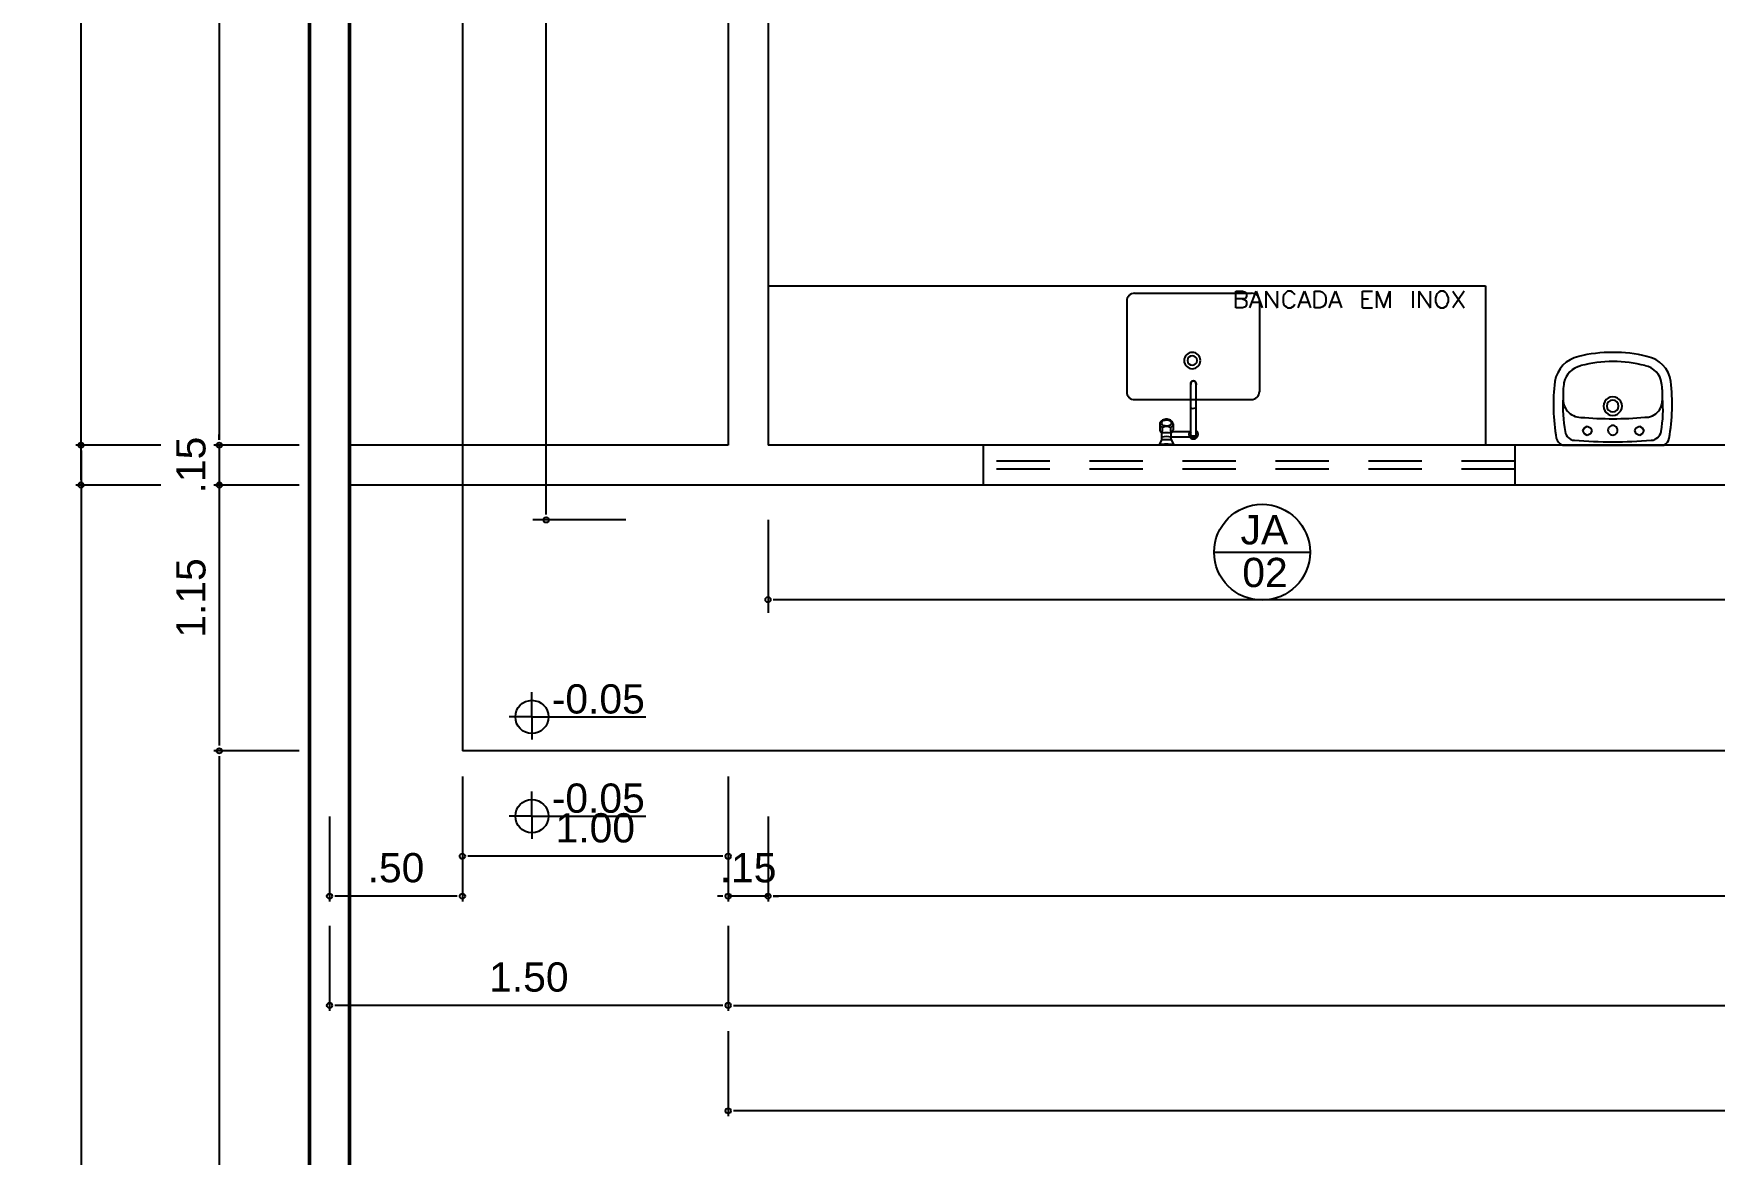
# Model space of a CAD drawing. Header units: millimetres. Extents: x 2125 to 3408, y 1171 to 1686.
# Drawn here: x 2412.8 to 2419.12, y 1474.22 to 1478.44 of the extents above; entities that cross this region are included whole.
import ezdxf

# ---------------------------------------------------------------- set-up
doc = ezdxf.new("R2010")
doc.units = ezdxf.units.MM
doc.linetypes.add('CONTORNO_QUADRO_T', pattern=[0.35, 0.2, -0.15])
for name, color, linetype in [('APCOZ', 7, 'Continuous'), ('APCOZ-I', 251, 'Continuous'), ('at_Entity', 7, 'Continuous'), ('CALÇADA', 252, 'Continuous'), ('cotas', 7, 'Continuous'), ('ESQUADRIA', 3, 'Continuous'), ('JANELA2', 1, 'Continuous'), ('Layout_Equipamentos', 7, 'Continuous'), ('PAREDE', 4, 'Continuous'), ('TEXTO01', 7, 'Continuous')]:
    doc.layers.add(name, color=color, linetype=linetype)
doc.styles.add('ROMANS', font='arial.ttf')
doc.styles.add('TEXTO1', font='swissko.ttf', dxfattribs={"width": 0.6, "height": 0.1})
doc.dimstyles.new('ESCALA 50', dxfattribs={"dimtxt": 0.08, "dimasz": 0.02, "dimexe": 0.05, "dimexo": 0.05, "dimgap": 0.05, "dimtad": 1, "dimlfac": -10, "dimzin": 1, "dimdsep": 46, "dimtxsty": 'ROMANS', "dimblk1": 'PPC', "dimblk2": 'PPC', "dimsah": 1, "dimcen": 0.02, "dimclrd": 7, "dimclre": 7, "dimclrt": 3, "dimadec": 0, "dimazin": 0, "dimtfac": 1, "dimtix": 1, "dimtmove": 1, "dimatfit": 3, "dimldrblk": 'PPC', "dimfxl": 0, "dimtolj": 1, "dimtzin": 12, "dimarcsym": 0})
doc.dimstyles.new('ESCALA75', dxfattribs={"dimtxt": 0.11, "dimasz": 0.02, "dimexe": 0.02, "dimexo": 0.04, "dimgap": 0.05, "dimtad": 1, "dimzin": 4, "dimdsep": 46, "dimtxsty": 'ROMANS', "dimblk1": 'PPC', "dimblk2": 'PPC', "dimsah": 1, "dimcen": 0.02, "dimclrd": 7, "dimclre": 7, "dimclrt": 3, "dimazin": 1, "dimtfac": 1, "dimtix": 1, "dimtmove": 0, "dimatfit": 3, "dimldrblk": 'PPC', "dimfxl": 0, "dimtolj": 1, "dimtzin": 12, "dimarcsym": 0})

# ---------------------------------------------------------------- blocks, each defined once
blk = doc.blocks.new('PPC')
at = {"color": 2}
blk.add_circle((0, 0), 0.5, dxfattribs=at)
blk = doc.blocks.new('*D163')
at = {"layer": 'cotas', "color": 7, "lineweight": -2, "transparency": 16777216}
for p, q in [((2413.798, 1480.3909), (2413.478, 1480.3909)), ((2413.498, 1480.3709), (2413.498, 1476.9109)), ((2413.798, 1476.8909), (2413.478, 1476.8909))]:
    blk.add_line(p, q, dxfattribs=at)
at = {"layer": 'DEFPOINTS', "color": 0, "transparency": 16777216}
for p in [(2414.3385, 1480.3909), (2413.498, 1476.8909), (2414.4414, 1476.8909)]:
    blk.add_point(p, dxfattribs=at)
at = {"layer": 'cotas', "color": 7, "lineweight": -2, "transparency": 16777216, "xscale": 0.02, "yscale": 0.02, "zscale": 0.02}
for p, rotation in [((2413.498, 1480.3909), 90), ((2413.498, 1476.8909), 270)]:
    blk.add_blockref('PPC', p, dxfattribs=dict(at, rotation=rotation))
at = {"layer": 'cotas', "color": 3, "transparency": 16777216, "insert": (2413.3918, 1478.6409), "char_height": 0.11, "attachment_point": 5, "rotation": 90, "style": 'ROMANS'}
blk.add_mtext('\\A1;3.50', dxfattribs=at)
blk = doc.blocks.new('*D164')
at = {"layer": 'cotas', "color": 7, "lineweight": -2, "transparency": 16777216}
for p, q in [((2413.798, 1476.8909), (2413.478, 1476.8909)), ((2413.498, 1476.9109), (2413.498, 1476.9309)), ((2413.498, 1476.8909), (2413.498, 1476.7409)), ((2413.798, 1476.7409), (2413.478, 1476.7409)), ((2413.498, 1476.7209), (2413.498, 1476.7009))]:
    blk.add_line(p, q, dxfattribs=at)
at = {"layer": 'DEFPOINTS', "color": 0, "transparency": 16777216}
for p in [(2414.4414, 1476.8909), (2413.498, 1476.7409), (2420.8276, 1476.7409)]:
    blk.add_point(p, dxfattribs=at)
at = {"layer": 'cotas', "color": 7, "lineweight": -2, "transparency": 16777216, "xscale": 0.02, "yscale": 0.02, "zscale": 0.02}
for p, rotation in [((2413.498, 1476.8909), 270), ((2413.498, 1476.7409), 90)]:
    blk.add_blockref('PPC', p, dxfattribs=dict(at, rotation=rotation))
at = {"layer": 'cotas', "color": 3, "transparency": 16777216, "insert": (2413.3918, 1476.8159), "char_height": 0.11, "attachment_point": 5, "rotation": 90, "style": 'ROMANS'}
blk.add_mtext('\\A1;.15', dxfattribs=at)
blk = doc.blocks.new('*D173')
at = {"layer": 'cotas', "color": 7, "lineweight": -2, "transparency": 16777216}
for p, q in [((2415.5629, 1475.4943), (2415.5629, 1475.1743)), ((2424.8129, 1475.4943), (2424.8129, 1475.1743)), ((2424.7929, 1475.1943), (2415.5829, 1475.1943))]:
    blk.add_line(p, q, dxfattribs=at)
at = {"layer": 'DEFPOINTS', "color": 0, "transparency": 16777216}
for p in [(2415.5629, 1475.8619), (2424.8129, 1475.8619), (2415.5629, 1475.1943)]:
    blk.add_point(p, dxfattribs=at)
at = {"layer": 'cotas', "color": 7, "lineweight": -2, "transparency": 16777216, "xscale": 0.02, "yscale": 0.02, "zscale": 0.02, "rotation": 180}
blk.add_blockref('PPC', (2415.5629, 1475.1943), dxfattribs=at)
at = {"layer": 'cotas', "color": 7, "lineweight": -2, "transparency": 16777216, "xscale": 0.02, "yscale": 0.02, "zscale": 0.02}
blk.add_blockref('PPC', (2424.8129, 1475.1943), dxfattribs=at)
at = {"layer": 'cotas', "color": 3, "transparency": 16777216, "insert": (2420.1879, 1475.3005), "char_height": 0.11, "attachment_point": 5, "style": 'ROMANS'}
blk.add_mtext('\\A1;9.25', dxfattribs=at)
blk = doc.blocks.new('*D174')
at = {"layer": 'cotas', "color": 7, "lineweight": -2, "transparency": 16777216}
for p, q in [((2415.4129, 1475.4943), (2415.4129, 1475.1743)), ((2415.5629, 1475.4943), (2415.5629, 1475.1743)), ((2415.3929, 1475.1943), (2415.3729, 1475.1943)), ((2415.5629, 1475.1943), (2415.4129, 1475.1943)), ((2415.5829, 1475.1943), (2415.6029, 1475.1943))]:
    blk.add_line(p, q, dxfattribs=at)
at = {"layer": 'DEFPOINTS', "color": 0, "transparency": 16777216}
for p in [(2415.4129, 1475.8708), (2415.5629, 1475.8619), (2415.4129, 1475.1943)]:
    blk.add_point(p, dxfattribs=at)
at = {"layer": 'cotas', "color": 7, "lineweight": -2, "transparency": 16777216, "xscale": 0.02, "yscale": 0.02, "zscale": 0.02}
blk.add_blockref('PPC', (2415.4129, 1475.1943), dxfattribs=at)
at = {"layer": 'cotas', "color": 7, "lineweight": -2, "transparency": 16777216, "xscale": 0.02, "yscale": 0.02, "zscale": 0.02, "rotation": 180}
blk.add_blockref('PPC', (2415.5629, 1475.1943), dxfattribs=at)
at = {"layer": 'cotas', "color": 3, "transparency": 16777216, "insert": (2415.4879, 1475.3005), "char_height": 0.11, "attachment_point": 5, "style": 'ROMANS'}
blk.add_mtext('\\A1;.15', dxfattribs=at)
blk = doc.blocks.new('*D193')
at = {"layer": 'cotas', "color": 7, "lineweight": -2, "transparency": 16777216}
for p, q in [((2415.4129, 1475.083), (2415.4129, 1474.763)), ((2429.1129, 1475.083), (2429.1129, 1474.763)), ((2415.4329, 1474.783), (2429.0929, 1474.783))]:
    blk.add_line(p, q, dxfattribs=at)
at = {"layer": 'DEFPOINTS', "color": 0, "transparency": 16777216}
for p in [(2415.4129, 1475.8496), (2429.1129, 1475.8496), (2429.1129, 1474.783)]:
    blk.add_point(p, dxfattribs=at)
at = {"layer": 'cotas', "color": 7, "lineweight": -2, "transparency": 16777216, "xscale": 0.02, "yscale": 0.02, "zscale": 0.02, "rotation": 180}
blk.add_blockref('PPC', (2415.4129, 1474.783), dxfattribs=at)
at = {"layer": 'cotas', "color": 7, "lineweight": -2, "transparency": 16777216, "xscale": 0.02, "yscale": 0.02, "zscale": 0.02}
blk.add_blockref('PPC', (2429.1129, 1474.783), dxfattribs=at)
at = {"layer": 'cotas', "color": 3, "transparency": 16777216, "insert": (2422.2629, 1474.8892), "char_height": 0.11, "attachment_point": 5, "style": 'ROMANS'}
blk.add_mtext('\\A1;13.70', dxfattribs=at)
blk = doc.blocks.new('new block12')
at = {"layer": 'at_Entity', "color": 0}
for p, q in [((-0.1143, 0.055), (-0.1079, 0.0656)), ((-0.1079, 0.0656), (-0.0973, 0.0719)), ((-0.0973, 0.0719), (-0.0846, 0.0656)), ((-0.0846, 0.0656), (-0.0804, 0.055)), ((0.0825, 0.055), (0.0868, 0.0656)), ((0.0868, 0.0656), (0.0995, 0.0719)), ((0.0995, 0.0719), (0.11, 0.0656)), ((0.11, 0.0656), (0.1164, 0.055)), ((-0.1904, 0), (0, 0)), ((-0.1079, 0.0423), (-0.1143, 0.055)), ((-0.0973, 0.036), (-0.1079, 0.0423)), ((-0.0846, 0.0423), (-0.0973, 0.036)), ((-0.0804, 0.055), (-0.0846, 0.0423)), ((-0.0635, 0), (0.1248, 0)), ((0, 0), (0.1926, 0)), ((0.0868, 0.0423), (0.0825, 0.055)), ((0.0995, 0.036), (0.0868, 0.0423)), ((0.11, 0.0423), (0.0995, 0.036)), ((0.1164, 0.055), (0.11, 0.0423))]:
    blk.add_line(p, q, dxfattribs=at)
for centre, radius, start, end in [((-0.1037, 0.2192), 0.1175, 102.51398, 169.94425), ((-0.0119, -0.1249), 0.4735, 88.69805, 104.42194), ((0.0099, -0.1255), 0.4741, 75.63679, 91.34148), ((0.1075, 0.2249), 0.1107, 7.71962, 79.59246), ((-0.1021, 0.2163), 0.0847, 102.94607, 167.28087), ((0.0138, -0.2613), 0.5766, 91.35244, 103.5038), ((-0.0133, -0.2572), 0.5725, 76.4579, 88.69664), ((0.1052, 0.222), 0.0784, 8.41938, 78.38368), ((0.5296, 0.1532), 0.7539, 173.41338, 189.69292), ((0.1228, 0.188), 0.311, 171.32208, 181.82646), ((-0.1329, 0.1882), 0.3189, 357.99462, 8.16964), ((-0.5309, 0.1535), 0.7531, 350.27914, 6.57653), ((0.4249, 0.1494), 0.6136, 177.32306, 189.24154), ((-0.1166, 0.1739), 0.0716, 176.60246, 219.59969), ((-0.1209, 0.1714), 0.0667, 220.34381, 269.44866), ((-0.0011, 0.1471), 0.0349, 150.00315, 209.99685), ((-0.0011, 0.1471), 0.0349, 90, 149.99293), ((-0.0011, 0.1471), 0.0349, 209.99676, 269.99928), ((-0.0011, 0.1471), 0.0222, 90, 180), ((-0.0011, 0.1471), 0.0222, 180, 270), ((-0.0011, 0.1471), 0.0349, 29.99676, 89.99928), ((-0.0011, 0.1471), 0.0222, 360, 90), ((-0.0011, 0.1471), 0.0222, 270.00968, 360), ((-0.0011, 0.1471), 0.0349, 270, 329.99293), ((-0.0011, 0.1471), 0.0349, 330.00315, 29.99685), ((0.1226, 0.1679), 0.0631, 266.77318, 320.7547), ((0.1078, 0.1732), 0.0781, 324.65246, 2.83944), ((-0.2623, 0.1317), 0.4504, 349.78202, 5.79718), ((0.0021, 1.5743), 1.4748, 265.18956, 269.93912), ((-0.0011, 0.0561), 0.018, 150.01278, 209.98722), ((-0.0011, 0.0561), 0.018, 90, 150.03984), ((-0.001, 0.0561), 0.018, 30.01908, 90.03665), ((-0.001, 1.4521), 1.3526, 270.02076, 275.09507), ((-0.0011, 0.0561), 0.018, 330.01278, 29.98722), ((-0.1647, 0.0446), 0.0522, 200.54167, 238.93005), ((-0.1427, 0.0567), 0.0385, 188.75581, 265.61268), ((-0.0074, 1.7284), 1.7156, 265.3753, 270.21026), ((-0.0011, 0.0561), 0.018, 210.01908, 270.03665), ((-0.0011, 0.0561), 0.018, 270, 330.03984), ((-0.0011, 1.8918), 1.879, 270, 274.41438), ((0.1414, 0.0585), 0.0402, 273.11398, 350.39284), ((0.1736, 0.034), 0.0386, 297.86727, 348.56925)]:
    blk.add_arc(centre, radius, start, end, dxfattribs=at)
blk = doc.blocks.new('new block14')
at = {"layer": 'APCOZ'}
for p, q in [((-1.1092, 0.0548), (-1.1092, 0.2258)), ((-1.0892, 0.0548), (-1.0892, 0.2258)), ((-1.2257, 0.0798), (-1.2257, 0.0582)), ((-1.1757, 0.0798), (-1.1757, 0.0582)), ((-1.2183, 0.0215), (-1.229, 0)), ((-1.2183, 0.0215), (-1.2183, 0.0457)), ((-1.1831, 0.0215), (-1.1831, 0.0307)), ((-1.1132, 0.0307), (-1.1831, 0.0307)), ((-1.1831, 0.0215), (-1.1723, 0)), ((-1.1132, 0.0507), (-1.178, 0.0507))]:
    blk.add_line(p, q, dxfattribs=at)
at = {"layer": 'APCOZ', "linetype": 'Continuous'}
for points in [[(-1.1757, 0.0802, 0), (-1.1762, 0.0834, 0), (-1.1776, 0.0865, 0), (-1.1796, 0.0893, 0), (-1.1824, 0.0918, 0), (-1.1858, 0.094, 0), (-1.1897, 0.0956, 0), (-1.1939, 0.0968, 0), (-1.1984, 0.0973, 0), (-1.2029, 0.0973, 0), (-1.2074, 0.0968, 0), (-1.2116, 0.0956, 0), (-1.2155, 0.094, 0), (-1.2189, 0.0918, 0), (-1.2217, 0.0893, 0), (-1.2238, 0.0865, 0), (-1.2251, 0.0834, 0), (-1.2257, 0.0802, 0)], [(-1.2257, 0.0582, 0), (-1.2254, 0.0554, 0), (-1.2244, 0.0527, 0), (-1.2229, 0.0501, 0), (-1.2209, 0.0478, 0), (-1.2183, 0.0457, 0)], [(-1.178, 0.0507, 0), (-1.1772, 0.0522, 0), (-1.1765, 0.0536, 0), (-1.1761, 0.0551, 0), (-1.1758, 0.0566, 0), (-1.1757, 0.0582, 0)]]:
    blk.add_polyline3d(points, dxfattribs=at)
at = {"layer": 'APCOZ'}
for centre, radius, start, end in [((-1.0992, 0.2307), 0.0112, 333.72082, 206.27918), ((-1.0992, 0.0407), 0.0173, 125.41872, 144.5813), ((-1.0992, 0.0407), 0.0173, 215.4187, 324.5813), ((-1.0992, 0.0407), 0.0173, 35.4187, 54.58128), ((-1.0992, 0.0407), 0.0173, 324.5813, 35.4187)]:
    blk.add_arc(centre, radius, start, end, dxfattribs=at)
at = {"layer": 'APCOZ-I'}
for p, q in [((-1.1092, 0.2258), (-1.1092, 0.2307)), ((-1.0892, 0.2258), (-1.0892, 0.2307)), ((-1.2163, 0.066), (-1.2163, 0.0446)), ((-1.185, 0.066), (-1.185, 0.0446)), ((-1.2183, 0.0215), (-1.1831, 0.0215)), ((-1.1831, 0.0307), (-1.1831, 0.0457)), ((-1.1092, 0.0371), (-1.1092, 0.0548)), ((-1.0892, 0.0371), (-1.0892, 0.0548))]:
    blk.add_line(p, q, dxfattribs=at)
at = {"layer": 'APCOZ-I', "linetype": 'Continuous'}
for points in [[(-1.2257, 0.0802, 0), (-1.2254, 0.0772, 0), (-1.2244, 0.0742, 0), (-1.2227, 0.0714, 0), (-1.2203, 0.0688, 0), (-1.2173, 0.0666, 0)], [(-1.2201, 0.0834, 0), (-1.2197, 0.0812, 0), (-1.2186, 0.0792, 0), (-1.2167, 0.0773, 0), (-1.2141, 0.0756, 0), (-1.211, 0.0743, 0), (-1.2074, 0.0734, 0), (-1.2036, 0.0728, 0), (-1.1997, 0.0727, 0), (-1.1958, 0.073, 0), (-1.1921, 0.0738, 0), (-1.1888, 0.0749, 0), (-1.1859, 0.0764, 0), (-1.1837, 0.0782, 0), (-1.1821, 0.0802, 0), (-1.1813, 0.0823, 0), (-1.1813, 0.0845, 0), (-1.1821, 0.0866, 0), (-1.1837, 0.0886, 0), (-1.1859, 0.0903, 0), (-1.1888, 0.0918, 0), (-1.1921, 0.093, 0), (-1.1958, 0.0937, 0), (-1.1997, 0.0941, 0), (-1.2036, 0.0939, 0), (-1.2074, 0.0934, 0), (-1.211, 0.0925, 0), (-1.2141, 0.0911, 0), (-1.2167, 0.0895, 0), (-1.2186, 0.0876, 0), (-1.2197, 0.0855, 0), (-1.2201, 0.0834, 0)], [(-1.184, 0.0666, 0), (-1.1811, 0.0688, 0), (-1.1788, 0.0712, 0), (-1.1771, 0.0739, 0), (-1.176, 0.0768, 0), (-1.1757, 0.0798, 0)], [(-1.2183, 0.0457, 0), (-1.218, 0.0455, 0), (-1.2178, 0.0453, 0), (-1.2176, 0.0452, 0), (-1.2173, 0.045, 0), (-1.2171, 0.0449, 0)], [(-1.1843, 0.0449, 0), (-1.184, 0.045, 0), (-1.1838, 0.0452, 0), (-1.1835, 0.0453, 0), (-1.1833, 0.0455, 0), (-1.1831, 0.0457, 0)], [(-1.1831, 0.0457, 0), (-1.1819, 0.0466, 0), (-1.1807, 0.0475, 0), (-1.1797, 0.0486, 0), (-1.1788, 0.0496, 0), (-1.178, 0.0507, 0)]]:
    blk.add_polyline3d(points, dxfattribs=at)
at = {"layer": 'APCOZ-I'}
for centre, radius, start, end in [((-1.0992, 0.2307), 0.01, 0, 180), ((-1.1018, 0.1616), 0.0233, 244.55551, 295.44449), ((-1.2162, 0.0683), 0.002, 237.84409, 296.02511), ((-1.2007, 0.0364), 0.0335, 63.97489, 116.02511), ((-1.1851, 0.0683), 0.002, 243.97489, 302.15591), ((-1.2007, -0.2752), 0.2786, 84.37523, 95.62477), ((-1.2007, -0.0495), 0.0816, 77.53823, 102.46177), ((-1.2161, 0.0466), 0.002, 238.43251, 285.68606), ((-1.2007, -0.0082), 0.0549, 74.31395, 105.68605), ((-1.1853, 0.0466), 0.002, 254.31395, 301.56748), ((-1.0992, 0.0407), 0.0173, 144.5813, 215.4187), ((-1.0992, 0.0407), 0.0126, 142.25181, 37.74819), ((-1.0992, 0.0582), 0.0233, 244.55551, 295.44449)]:
    blk.add_arc(centre, radius, start, end, dxfattribs=at)
at = {"layer": 'at_Entity', "color": 0}
for p, q in [((-2.7001, 0.5989), (0, 0.5989)), ((-2.7001, 0.5989), (-2.7001, 0)), ((-1.3204, 0.5713), (-0.8803, 0.5713)), ((-0.9395, 0.5163), (-0.9395, 0.5798)), ((-0.9395, 0.5798), (-0.9141, 0.5798)), ((-0.9141, 0.5798), (-0.9036, 0.5756)), ((-0.9036, 0.5756), (-0.9015, 0.5735)), ((-0.9015, 0.5735), (-0.8993, 0.5671)), ((-0.8866, 0.5163), (-0.8634, 0.5798)), ((-0.8634, 0.5798), (-0.8401, 0.5163)), ((-0.8253, 0.5163), (-0.8253, 0.5798)), ((-0.8253, 0.5798), (-0.783, 0.5163)), ((-0.783, 0.5163), (-0.783, 0.5798)), ((-0.7491, 0.5756), (-0.7554, 0.5692)), ((-0.7449, 0.5798), (-0.7491, 0.5756)), ((-0.7322, 0.5798), (-0.7449, 0.5798)), ((-0.7258, 0.5756), (-0.7322, 0.5798)), ((-0.7195, 0.5692), (-0.7258, 0.5756)), ((-0.7047, 0.5163), (-0.6814, 0.5798)), ((-0.6814, 0.5798), (-0.6581, 0.5163)), ((-0.6433, 0.5163), (-0.6433, 0.5798)), ((-0.6433, 0.5798), (-0.6221, 0.5798)), ((-0.6221, 0.5798), (-0.6137, 0.5756)), ((-0.6137, 0.5756), (-0.6073, 0.5692)), ((-0.5883, 0.5163), (-0.565, 0.5798)), ((-0.565, 0.5798), (-0.5417, 0.5163)), ((-0.4634, 0.5163), (-0.4634, 0.5798)), ((-0.4634, 0.5798), (-0.4253, 0.5798)), ((-0.4084, 0.5163), (-0.4084, 0.5798)), ((-0.4084, 0.5798), (-0.383, 0.5163)), ((-0.383, 0.5163), (-0.3597, 0.5798)), ((-0.3597, 0.5798), (-0.3597, 0.5163)), ((-0.273, 0.5798), (-0.273, 0.5163)), ((-0.2497, 0.5163), (-0.2497, 0.5798)), ((-0.2497, 0.5798), (-0.2074, 0.5163)), ((-0.2074, 0.5163), (-0.2074, 0.5798)), ((-0.1756, 0.5756), (-0.182, 0.5692)), ((-0.1693, 0.5798), (-0.1756, 0.5756)), ((-0.1587, 0.5798), (-0.1693, 0.5798)), ((-0.1524, 0.5756), (-0.1587, 0.5798)), ((-0.146, 0.5692), (-0.1524, 0.5756)), ((-0.1227, 0.5798), (-0.0804, 0.5163)), ((-0.0804, 0.5798), (-0.1227, 0.5163)), ((0, 0.5989), (0, 0)), ((-1.3501, 0.5417), (-1.3501, 0.201)), ((-0.9141, 0.5502), (-0.9395, 0.5502)), ((-0.9141, 0.5163), (-0.9395, 0.5163)), ((-0.9036, 0.5523), (-0.9141, 0.5502)), ((-0.9141, 0.5502), (-0.9036, 0.5459)), ((-0.9036, 0.5206), (-0.9141, 0.5163)), ((-0.9015, 0.5544), (-0.9036, 0.5523)), ((-0.9036, 0.5459), (-0.9015, 0.5438)), ((-0.9015, 0.5227), (-0.9036, 0.5206)), ((-0.8993, 0.5608), (-0.9015, 0.5544)), ((-0.9015, 0.5438), (-0.8993, 0.5375)), ((-0.8993, 0.529), (-0.9015, 0.5227)), ((-0.8993, 0.5671), (-0.8993, 0.5608)), ((-0.8993, 0.5375), (-0.8993, 0.529)), ((-0.8782, 0.5375), (-0.8485, 0.5375)), ((-0.8507, 0.5417), (-0.8507, 0.201)), ((-0.7597, 0.565), (-0.7618, 0.5544)), ((-0.7618, 0.5544), (-0.7618, 0.5396)), ((-0.7618, 0.5396), (-0.7597, 0.5311)), ((-0.7554, 0.5692), (-0.7597, 0.565)), ((-0.7597, 0.5311), (-0.7554, 0.5248)), ((-0.7554, 0.5248), (-0.7491, 0.5206)), ((-0.7491, 0.5206), (-0.7449, 0.5163)), ((-0.7449, 0.5163), (-0.7322, 0.5163)), ((-0.7322, 0.5163), (-0.7258, 0.5206)), ((-0.7258, 0.5206), (-0.7195, 0.5248)), ((-0.7174, 0.565), (-0.7195, 0.5692)), ((-0.7195, 0.5248), (-0.7174, 0.5311)), ((-0.6962, 0.5375), (-0.6666, 0.5375)), ((-0.6221, 0.5163), (-0.6433, 0.5163)), ((-0.6137, 0.5206), (-0.6221, 0.5163)), ((-0.6073, 0.5248), (-0.6137, 0.5206)), ((-0.6073, 0.5692), (-0.6031, 0.565)), ((-0.6031, 0.5311), (-0.6073, 0.5248)), ((-0.6031, 0.565), (-0.601, 0.5544)), ((-0.601, 0.5396), (-0.6031, 0.5311)), ((-0.601, 0.5544), (-0.601, 0.5396)), ((-0.5798, 0.5375), (-0.5502, 0.5375)), ((-0.4634, 0.5502), (-0.4401, 0.5502)), ((-0.4634, 0.5163), (-0.4253, 0.5163)), ((-0.1841, 0.565), (-0.1883, 0.5544)), ((-0.1883, 0.5544), (-0.1883, 0.5396)), ((-0.1883, 0.5396), (-0.1841, 0.5311)), ((-0.182, 0.5692), (-0.1841, 0.565)), ((-0.1841, 0.5311), (-0.182, 0.5248)), ((-0.182, 0.5248), (-0.1756, 0.5206)), ((-0.1756, 0.5206), (-0.1693, 0.5163)), ((-0.1693, 0.5163), (-0.1587, 0.5163)), ((-0.1587, 0.5163), (-0.1524, 0.5206)), ((-0.1524, 0.5206), (-0.146, 0.5248)), ((-0.1439, 0.565), (-0.146, 0.5692)), ((-0.146, 0.5248), (-0.1439, 0.5311)), ((-0.1397, 0.5544), (-0.1439, 0.565)), ((-0.1439, 0.5311), (-0.1397, 0.5396)), ((-0.1397, 0.5396), (-0.1397, 0.5544)), ((-1.3204, 0.1714), (-1.1118, 0.1714)), ((-1.0918, 0.1714), (-0.8803, 0.1714))]:
    blk.add_line(p, q, dxfattribs=at)
for centre, radius, start, end in [((-1.3212, 0.5425), 0.0289, 88.51591, 181.48409), ((-0.8795, 0.5425), 0.0289, 358.5174, 91.4826), ((-1.1035, 0.3185), 0.0307, 90, 180), ((-1.1035, 0.3185), 0.0307, 180, 270), ((-1.1035, 0.3185), 0.018, 90, 180), ((-1.1035, 0.3185), 0.018, 180, 270), ((-1.1035, 0.3185), 0.0307, 360, 90), ((-1.1035, 0.3185), 0.018, 360, 90), ((-1.1035, 0.3185), 0.018, 270, 0), ((-1.1035, 0.3185), 0.0307, 270, 0), ((-1.3212, 0.2003), 0.0289, 178.51591, 271.48409), ((-0.8813, 0.2021), 0.0307, 270, 0)]:
    blk.add_arc(centre, radius, start, end, dxfattribs=at)
at = {"layer": 'Layout_Equipamentos'}
blk.add_line((-1.3204, 0.1714), (-0.8803, 0.1714), dxfattribs=at)
blk = doc.blocks.new('*D217')
at = {"layer": 'cotas', "color": 7, "lineweight": -2, "transparency": 16777216}
for p, q in [((2413.2776, 1492.1409), (2412.9576, 1492.1409)), ((2412.9776, 1476.7609), (2412.9776, 1492.1209)), ((2413.2776, 1476.7409), (2412.9576, 1476.7409))]:
    blk.add_line(p, q, dxfattribs=at)
at = {"layer": 'DEFPOINTS', "color": 0, "transparency": 16777216}
for p in [(2412.9776, 1492.1409), (2413.9776, 1492.1409), (2413.9776, 1476.7409)]:
    blk.add_point(p, dxfattribs=at)
at = {"layer": 'cotas', "color": 7, "lineweight": -2, "transparency": 16777216, "xscale": 0.02, "yscale": 0.02, "zscale": 0.02}
for p, rotation in [((2412.9776, 1492.1409), 90), ((2412.9776, 1476.7409), 270)]:
    blk.add_blockref('PPC', p, dxfattribs=dict(at, rotation=rotation))
at = {"layer": 'cotas', "color": 3, "transparency": 16777216, "insert": (2412.8714, 1484.4409), "char_height": 0.11, "attachment_point": 5, "rotation": 90, "style": 'ROMANS'}
blk.add_mtext('\\A1;15.40', dxfattribs=at)
blk = doc.blocks.new('*D306')
at = {"layer": 'cotas', "color": 7, "lineweight": -2, "transparency": 16777216}
for p, q in [((2413.798, 1476.8909), (2413.478, 1476.8909)), ((2413.498, 1476.8709), (2413.498, 1475.7609)), ((2413.798, 1475.7409), (2413.478, 1475.7409))]:
    blk.add_line(p, q, dxfattribs=at)
at = {"layer": 'DEFPOINTS', "color": 0, "transparency": 16777216}
for p in [(2415.4129, 1476.8909), (2413.498, 1475.7409), (2415.4129, 1475.7409)]:
    blk.add_point(p, dxfattribs=at)
at = {"layer": 'cotas', "color": 7, "lineweight": -2, "transparency": 16777216, "xscale": 0.02, "yscale": 0.02, "zscale": 0.02}
for p, rotation in [((2413.498, 1476.8909), 90), ((2413.498, 1475.7409), 270)]:
    blk.add_blockref('PPC', p, dxfattribs=dict(at, rotation=rotation))
at = {"layer": 'cotas', "color": 3, "transparency": 16777216, "insert": (2413.3918, 1476.3159), "char_height": 0.11, "attachment_point": 5, "rotation": 90, "style": 'ROMANS'}
blk.add_mtext('\\A1;1.15', dxfattribs=at)
blk = doc.blocks.new('*D307')
at = {"layer": 'cotas', "color": 7, "lineweight": -2, "transparency": 16777216}
for p, q in [((2414.4129, 1475.6443), (2414.4129, 1475.3243)), ((2415.4129, 1475.6443), (2415.4129, 1475.3243)), ((2415.3929, 1475.3443), (2414.4329, 1475.3443))]:
    blk.add_line(p, q, dxfattribs=at)
at = {"layer": 'DEFPOINTS', "color": 0, "transparency": 16777216}
for p in [(2414.4129, 1476.8909), (2415.4129, 1476.8909), (2414.4129, 1475.3443)]:
    blk.add_point(p, dxfattribs=at)
at = {"layer": 'cotas', "color": 7, "lineweight": -2, "transparency": 16777216, "xscale": 0.02, "yscale": 0.02, "zscale": 0.02, "rotation": 180}
blk.add_blockref('PPC', (2414.4129, 1475.3443), dxfattribs=at)
at = {"layer": 'cotas', "color": 7, "lineweight": -2, "transparency": 16777216, "xscale": 0.02, "yscale": 0.02, "zscale": 0.02}
blk.add_blockref('PPC', (2415.4129, 1475.3443), dxfattribs=at)
at = {"layer": 'cotas', "color": 3, "transparency": 16777216, "insert": (2414.9129, 1475.4505), "char_height": 0.11, "attachment_point": 5, "style": 'ROMANS'}
blk.add_mtext('\\A1;1.00', dxfattribs=at)
blk = doc.blocks.new('new block4')
at = {"layer": 'TEXTO01'}
h = blk.add_hatch(dxfattribs=at)
h.set_pattern_fill('ANGLE', color=256)
h.set_pattern_definition([(0, (-2260.456, -913.906), (0, 6.985), [5.08, -1.905]), (90, (-2260.456, -913.906), (-6.985, 4e-16), [5.08, -1.905])])
h.paths.add_polyline_path([(0, 0), (0, -0.0624, 0.414214), (0.0624, 0)])
h.paths.add_polyline_path([(0, 0), (0, 0.0624, 0.414214), (-0.0624, 0)])
for q in [(0, 0.093), (-0.0862, 0), (0.4292, 0), (0, -0.0852)]:
    blk.add_line((0, 0), q, dxfattribs=at)
blk.add_circle((0, 0), 0.0624, dxfattribs=at)
blk = doc.blocks.new('*D325')
at = {"layer": 'cotas', "color": 7, "lineweight": -2, "transparency": 16777216}
for p, q in [((2413.9129, 1475.4943), (2413.9129, 1475.1743)), ((2414.4129, 1475.4943), (2414.4129, 1475.1743)), ((2414.3929, 1475.1943), (2413.9329, 1475.1943))]:
    blk.add_line(p, q, dxfattribs=at)
at = {"layer": 'DEFPOINTS', "color": 0, "transparency": 16777216}
for p in [(2413.9129, 1475.7409), (2414.4129, 1475.7409), (2413.9129, 1475.1943)]:
    blk.add_point(p, dxfattribs=at)
at = {"layer": 'cotas', "color": 7, "lineweight": -2, "transparency": 16777216, "xscale": 0.02, "yscale": 0.02, "zscale": 0.02, "rotation": 180}
blk.add_blockref('PPC', (2413.9129, 1475.1943), dxfattribs=at)
at = {"layer": 'cotas', "color": 7, "lineweight": -2, "transparency": 16777216, "xscale": 0.02, "yscale": 0.02, "zscale": 0.02}
blk.add_blockref('PPC', (2414.4129, 1475.1943), dxfattribs=at)
at = {"layer": 'cotas', "color": 3, "transparency": 16777216, "insert": (2414.1629, 1475.3005), "char_height": 0.11, "attachment_point": 5, "style": 'ROMANS'}
blk.add_mtext('\\A1;.50', dxfattribs=at)
blk = doc.blocks.new('*D232')
at = {"layer": 'cotas', "color": 7, "lineweight": -2, "transparency": 16777216}
for p, q in [((2413.9129, 1475.083), (2413.9129, 1474.763)), ((2415.4129, 1475.083), (2415.4129, 1474.763)), ((2415.3929, 1474.783), (2413.9329, 1474.783))]:
    blk.add_line(p, q, dxfattribs=at)
at = {"layer": 'DEFPOINTS', "color": 0, "transparency": 16777216}
for p in [(2413.9129, 1477.1374), (2415.4129, 1477.1374), (2413.9129, 1474.783)]:
    blk.add_point(p, dxfattribs=at)
at = {"layer": 'cotas', "color": 7, "lineweight": -2, "transparency": 16777216, "xscale": 0.02, "yscale": 0.02, "zscale": 0.02, "rotation": 180}
blk.add_blockref('PPC', (2413.9129, 1474.783), dxfattribs=at)
at = {"layer": 'cotas', "color": 7, "lineweight": -2, "transparency": 16777216, "xscale": 0.02, "yscale": 0.02, "zscale": 0.02}
blk.add_blockref('PPC', (2415.4129, 1474.783), dxfattribs=at)
at = {"layer": 'cotas', "color": 3, "transparency": 16777216, "insert": (2414.6629, 1474.8892), "char_height": 0.11, "attachment_point": 5, "style": 'ROMANS'}
blk.add_mtext('\\A1;1.50', dxfattribs=at)
blk = doc.blocks.new('*D327')
at = {"layer": 'cotas', "color": 7, "lineweight": -2, "transparency": 16777216}
for p, q in [((2415.4129, 1474.6865), (2415.4129, 1474.3665)), ((2474.2805, 1474.3865), (2415.4329, 1474.3865)), ((2474.3005, 1474.3865), (2474.3005, 1474.3665))]:
    blk.add_line(p, q, dxfattribs=at)
at = {"layer": 'DEFPOINTS', "color": 0, "transparency": 16777216}
for p in [(2415.4129, 1476.8909), (2415.4129, 1474.3865), (2474.3005, 1474.3865)]:
    blk.add_point(p, dxfattribs=at)
at = {"layer": 'cotas', "color": 7, "lineweight": -2, "transparency": 16777216, "xscale": 0.02, "yscale": 0.02, "zscale": 0.02, "rotation": 180}
blk.add_blockref('PPC', (2415.4129, 1474.3865), dxfattribs=at)
at = {"layer": 'cotas', "color": 7, "lineweight": -2, "transparency": 16777216, "xscale": 0.02, "yscale": 0.02, "zscale": 0.02}
blk.add_blockref('PPC', (2474.3005, 1474.3865), dxfattribs=at)
at = {"layer": 'cotas', "color": 3, "transparency": 16777216, "insert": (2444.8567, 1474.4927), "char_height": 0.11, "attachment_point": 5, "style": 'ROMANS'}
blk.add_mtext('\\A1;58.89', dxfattribs=at)
blk = doc.blocks.new('*D328')
at = {"layer": 'cotas', "color": 7, "lineweight": -2, "transparency": 16777216}
for p, q in [((2413.798, 1475.7409), (2413.478, 1475.7409)), ((2413.498, 1475.7209), (2413.498, 1470.831)), ((2413.798, 1470.811), (2413.478, 1470.811))]:
    blk.add_line(p, q, dxfattribs=at)
at = {"layer": 'DEFPOINTS', "color": 0, "transparency": 16777216}
for p in [(2414.4129, 1475.7409), (2413.498, 1470.811), (2414.4127, 1470.811)]:
    blk.add_point(p, dxfattribs=at)
at = {"layer": 'cotas', "color": 7, "lineweight": -2, "transparency": 16777216, "xscale": 0.02, "yscale": 0.02, "zscale": 0.02}
for p, rotation in [((2413.498, 1475.7409), 90), ((2413.498, 1470.811), 270)]:
    blk.add_blockref('PPC', p, dxfattribs=dict(at, rotation=rotation))
at = {"layer": 'cotas', "color": 3, "transparency": 16777216, "insert": (2413.3918, 1473.2759), "char_height": 0.11, "attachment_point": 5, "rotation": 90, "style": 'ROMANS'}
blk.add_mtext('\\A1;4.93', dxfattribs=at)
blk = doc.blocks.new('*D329')
at = {"layer": 'cotas', "color": 7, "lineweight": -2, "transparency": 16777216}
for p, q in [((2413.2776, 1476.8909), (2412.9576, 1476.8909)), ((2412.9776, 1476.8709), (2412.9776, 1470.831)), ((2413.2776, 1470.811), (2412.9576, 1470.811))]:
    blk.add_line(p, q, dxfattribs=at)
at = {"layer": 'DEFPOINTS', "color": 0, "transparency": 16777216}
for p in [(2415.4129, 1476.8909), (2412.9776, 1470.811), (2415.4126, 1470.811)]:
    blk.add_point(p, dxfattribs=at)
at = {"layer": 'cotas', "color": 7, "lineweight": -2, "transparency": 16777216, "xscale": 0.02, "yscale": 0.02, "zscale": 0.02}
for p, rotation in [((2412.9776, 1476.8909), 90), ((2412.9776, 1470.811), 270)]:
    blk.add_blockref('PPC', p, dxfattribs=dict(at, rotation=rotation))
at = {"layer": 'cotas', "color": 3, "transparency": 16777216, "insert": (2412.8714, 1473.8509), "char_height": 0.11, "attachment_point": 5, "rotation": 90, "style": 'ROMANS'}
blk.add_mtext('\\A1;6.08', dxfattribs=at)
blk = doc.blocks.new('*D1118')
at = {"color": 7, "lineweight": -2, "transparency": 16777216}
for p, q in [((2415.5629, 1476.6097), (2415.5629, 1476.2597)), ((2428.9629, 1476.6097), (2428.9629, 1476.2597)), ((2415.5829, 1476.3097), (2428.9429, 1476.3097))]:
    blk.add_line(p, q, dxfattribs=at)
at = {"layer": 'DEFPOINTS', "color": 0, "transparency": 16777216}
for p in [(2415.5629, 1476.8909), (2428.9629, 1476.8909), (2428.9629, 1476.3097)]:
    blk.add_point(p, dxfattribs=at)
at = {"color": 7, "lineweight": -2, "transparency": 16777216, "xscale": 0.02, "yscale": 0.02, "zscale": 0.02, "rotation": 180}
blk.add_blockref('PPC', (2415.5629, 1476.3097), dxfattribs=at)
at = {"color": 7, "lineweight": -2, "transparency": 16777216, "xscale": 0.02, "yscale": 0.02, "zscale": 0.02}
blk.add_blockref('PPC', (2428.9629, 1476.3097), dxfattribs=at)
at = {"color": 3, "transparency": 16777216, "insert": (2422.2629, 1476.4006), "char_height": 0.08, "attachment_point": 5, "style": 'ROMANS'}
blk.add_mtext('\\A1;13.40', dxfattribs=at)
blk = doc.blocks.new('*D1125')
at = {"color": 7, "lineweight": -2, "transparency": 16777216}
for p, q in [((2415.0281, 1492.1409), (2414.6781, 1492.1409)), ((2414.7281, 1476.6297), (2414.7281, 1492.1209)), ((2415.0281, 1476.6097), (2414.6781, 1476.6097))]:
    blk.add_line(p, q, dxfattribs=at)
at = {"layer": 'DEFPOINTS', "color": 0, "transparency": 16777216}
for p in [(2414.7281, 1492.1409), (2415.4129, 1492.1409), (2415.4129, 1476.6097)]:
    blk.add_point(p, dxfattribs=at)
at = {"color": 7, "lineweight": -2, "transparency": 16777216, "xscale": 0.02, "yscale": 0.02, "zscale": 0.02}
for p, rotation in [((2414.7281, 1492.1409), 90), ((2414.7281, 1476.6097), 270)]:
    blk.add_blockref('PPC', p, dxfattribs=dict(at, rotation=rotation))
at = {"color": 3, "transparency": 16777216, "insert": (2414.6373, 1484.3753), "char_height": 0.08, "attachment_point": 5, "rotation": 90, "style": 'ROMANS'}
blk.add_mtext('\\A1;15.53', dxfattribs=at)

msp = doc.modelspace()

# ---------------------------------------------------------------- linework, layer by layer
at = {"lineweight": 50}
msp.add_lwpolyline([(2413.8379, 1497.8578), (2413.8379, 1470.736), (2474.28, 1470.7338), (2474.9031, 1494.5578), (2413.8379, 1497.8578)], dxfattribs=at)
msp.add_lwpolyline([(2413.9879, 1497.6995), (2413.9879, 1470.886), (2474.1339, 1470.8838), (2474.7494, 1494.4159)], close=True, dxfattribs=at)
at = {"layer": 'CALÇADA'}
msp.add_line((2414.4129, 1493.1409), (2414.4129, 1475.7409), dxfattribs=at)
at = {"layer": 'CALÇADA', "linetype": 'Continuous'}
msp.add_line((2430.1129, 1475.7409), (2414.4129, 1475.7409), dxfattribs=at)
at = {"layer": 'ESQUADRIA', "linetype": 'CONTORNO_QUADRO_T'}
for p, q in [((2418.3729, 1476.8309), (2416.3729, 1476.8309)), ((2418.3729, 1476.8009), (2416.3729, 1476.8009))]:
    msp.add_line(p, q, dxfattribs=at)
at = {"layer": 'JANELA2'}
for p, q in [((2416.3729, 1476.8909), (2416.3729, 1476.7409)), ((2418.3729, 1476.8909), (2418.3729, 1476.7409))]:
    msp.add_line(p, q, dxfattribs=at)
at = {"layer": 'PAREDE'}
for p, q in [((2415.4129, 1492.1409), (2415.4129, 1476.8909)), ((2415.5629, 1480.3909), (2415.5629, 1476.8909))]:
    msp.add_line(p, q, dxfattribs=at)
at = {"layer": 'PAREDE', "linetype": 'Continuous'}
for p, q in [((2415.4129, 1476.8909), (2413.9879, 1476.8909)), ((2413.9879, 1476.8909), (2413.9879, 1476.7409)), ((2424.8129, 1476.8909), (2415.5629, 1476.8909)), ((2429.1129, 1476.7409), (2413.9879, 1476.7409))]:
    msp.add_line(p, q, dxfattribs=at)
at = {"layer": 'TEXTO01'}
msp.add_line((2417.2418, 1476.4882), (2417.6026, 1476.4882), dxfattribs=at)
msp.add_circle((2417.4222, 1476.4882), 0.1804, dxfattribs=at)

# ---------------------------------------------------------------- block references
at = {"layer": 'Layout_Equipamentos'}
for name, p in [('new block14', (2418.263, 1476.8909)), ('new block12', (2418.7429, 1476.8909))]:
    msp.add_blockref(name, p, dxfattribs=at)
at = {"layer": 'TEXTO01'}
for p in [(2414.6745, 1475.8685), (2414.6745, 1475.4952)]:
    msp.add_blockref('new block4', p, dxfattribs=at)

# ---------------------------------------------------------------- texts
at = {"layer": 'cotas', "ltscale": 0.0001, "char_height": 0.11, "width": 0.503613, "attachment_point": 1, "style": 'TEXTO1'}
for insert in [(2414.6626, 1475.9913), (2414.6626, 1475.618)]:
    msp.add_mtext('\\pi0.0865;{\\fSansSerif|b0|i0|c2|p2;\\W1;-0.05}', dxfattribs=dict(at, insert=insert))
at = {"layer": 'TEXTO01', "ltscale": 0.0001, "char_height": 0.11, "width": 0.330365, "attachment_point": 1, "style": 'TEXTO1'}
for s, insert in [('{\\fSansSerif|b0|i0|c2|p2;\\W1;JA}', (2417.3411, 1476.6277)), ('{\\fSansSerif|b0|i0|c2|p2;\\W1;02}', (2417.3478, 1476.467))]:
    msp.add_mtext(s, dxfattribs=dict(at, insert=insert))

# ---------------------------------------------------------------- dimensions: what is measured, and where the dimension line sits
dim = msp.add_linear_dim(base=(2414.7281, 1492.1409), p1=(2415.4129, 1476.6097), p2=(2415.4129, 1492.1409), angle=90, dimstyle='ESCALA 50', override={"dimfxl": 0.3, "dimfxlon": 1})
dim.commit()
dim.dimension.update_dxf_attribs({"geometry": '*D1125', "text_midpoint": (2414.6373, 1484.3753)})
dim = msp.add_linear_dim(base=(2428.9629, 1476.3097), p1=(2415.5629, 1476.8909), p2=(2428.9629, 1476.8909), dimstyle='ESCALA 50', override={"dimfxl": 0.3, "dimfxlon": 1})
dim.commit()
dim.dimension.update_dxf_attribs({"geometry": '*D1118', "text_midpoint": (2422.2629, 1476.4006)})
at = {"layer": 'cotas'}
for base, p1, p2, picture, middle in [((2412.9776, 1492.1409), (2413.9776, 1476.7409), (2413.9776, 1492.1409), '*D217', (2412.8714, 1484.4409)), ((2412.9776, 1470.811), (2415.4129, 1476.8909), (2415.4126, 1470.811), '*D329', (2412.8714, 1473.8509)), ((2413.498, 1475.7409), (2415.4129, 1476.8909), (2415.4129, 1475.7409), '*D306', (2413.3918, 1476.3159)), ((2413.498, 1470.811), (2414.4129, 1475.7409), (2414.4127, 1470.811), '*D328', (2413.3918, 1473.2759))]:
    dim = msp.add_linear_dim(base=base, p1=p1, p2=p2, angle=90, dimstyle='ESCALA75', dxfattribs=at)
    dim.commit()
    dim.dimension.update_dxf_attribs({"geometry": picture, "text_midpoint": middle})
for base, p1, p2, picture, middle in [((2413.498, 1476.8909), (2414.3385, 1480.3909), (2414.4414, 1476.8909), '*D163', (2413.3918, 1478.6409)), ((2413.498, 1476.7409), (2414.4414, 1476.8909), (2420.8276, 1476.7409), '*D164', (2413.3918, 1476.8159))]:
    dim = msp.add_linear_dim(base=base, p1=p1, p2=p2, angle=90, dimstyle='ESCALA75', override={"dimtmove": 1}, dxfattribs=at)
    dim.commit()
    dim.dimension.update_dxf_attribs({"geometry": picture, "text_midpoint": middle})
for base, p1, p2, picture, middle in [((2413.9129, 1474.783), (2415.4129, 1477.1374), (2413.9129, 1477.1374), '*D232', (2414.6629, 1474.8892)), ((2414.4129, 1475.3443), (2415.4129, 1476.8909), (2414.4129, 1476.8909), '*D307', (2414.9129, 1475.4505)), ((2415.4129, 1474.3865), (2474.3005, 1474.3865), (2415.4129, 1476.8909), '*D327', (2444.8567, 1474.4927)), ((2429.1129, 1474.783), (2415.4129, 1475.8496), (2429.1129, 1475.8496), '*D193', (2422.2629, 1474.8892)), ((2413.9129, 1475.1943), (2414.4129, 1475.7409), (2413.9129, 1475.7409), '*D325', (2414.1629, 1475.3005))]:
    dim = msp.add_linear_dim(base=base, p1=p1, p2=p2, dimstyle='ESCALA75', dxfattribs=at)
    dim.commit()
    dim.dimension.update_dxf_attribs({"geometry": picture, "text_midpoint": middle})
for base, p1, p2, picture, middle in [((2415.4129, 1475.1943), (2415.5629, 1475.8619), (2415.4129, 1475.8708), '*D174', (2415.4879, 1475.3005)), ((2415.5629, 1475.1943), (2424.8129, 1475.8619), (2415.5629, 1475.8619), '*D173', (2420.1879, 1475.3005))]:
    dim = msp.add_linear_dim(base=base, p1=p1, p2=p2, dimstyle='ESCALA75', override={"dimtmove": 1}, dxfattribs=at)
    dim.commit()
    dim.dimension.update_dxf_attribs({"geometry": picture, "text_midpoint": middle})

doc.saveas('drawing.dxf')
